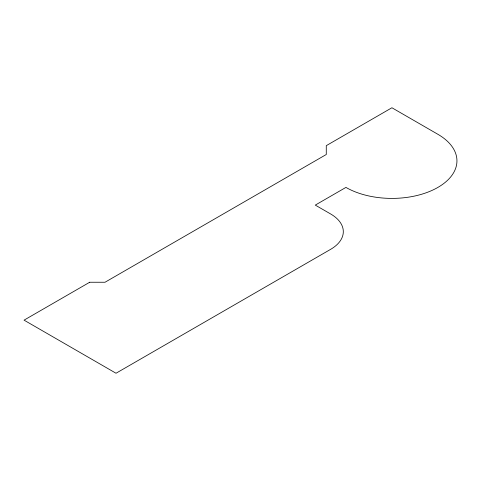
<?xml version="1.0" encoding="UTF-8"?>
<svg xmlns="http://www.w3.org/2000/svg" width="481" height="481" viewBox="0 0 481 481"><rect width="100%" height="100%" fill="white"/><g stroke="black" fill="none" stroke-linecap="round" stroke-linejoin="round"><path stroke-width="0.72" d="M89.694 282.245L24.05 320.148L116.017 373.244L330.609 249.35A43.356 25.03 0 0 0 330.609 213.949L315.277 205.104L345.935 187.404A65.031 37.548 0 0 0 437.902 187.404A65.031 37.548 0 0 0 437.902 134.307L391.919 107.756L326.274 145.659L326.274 154.503L105.02 282.245L89.694 282.245"/></g></svg>
